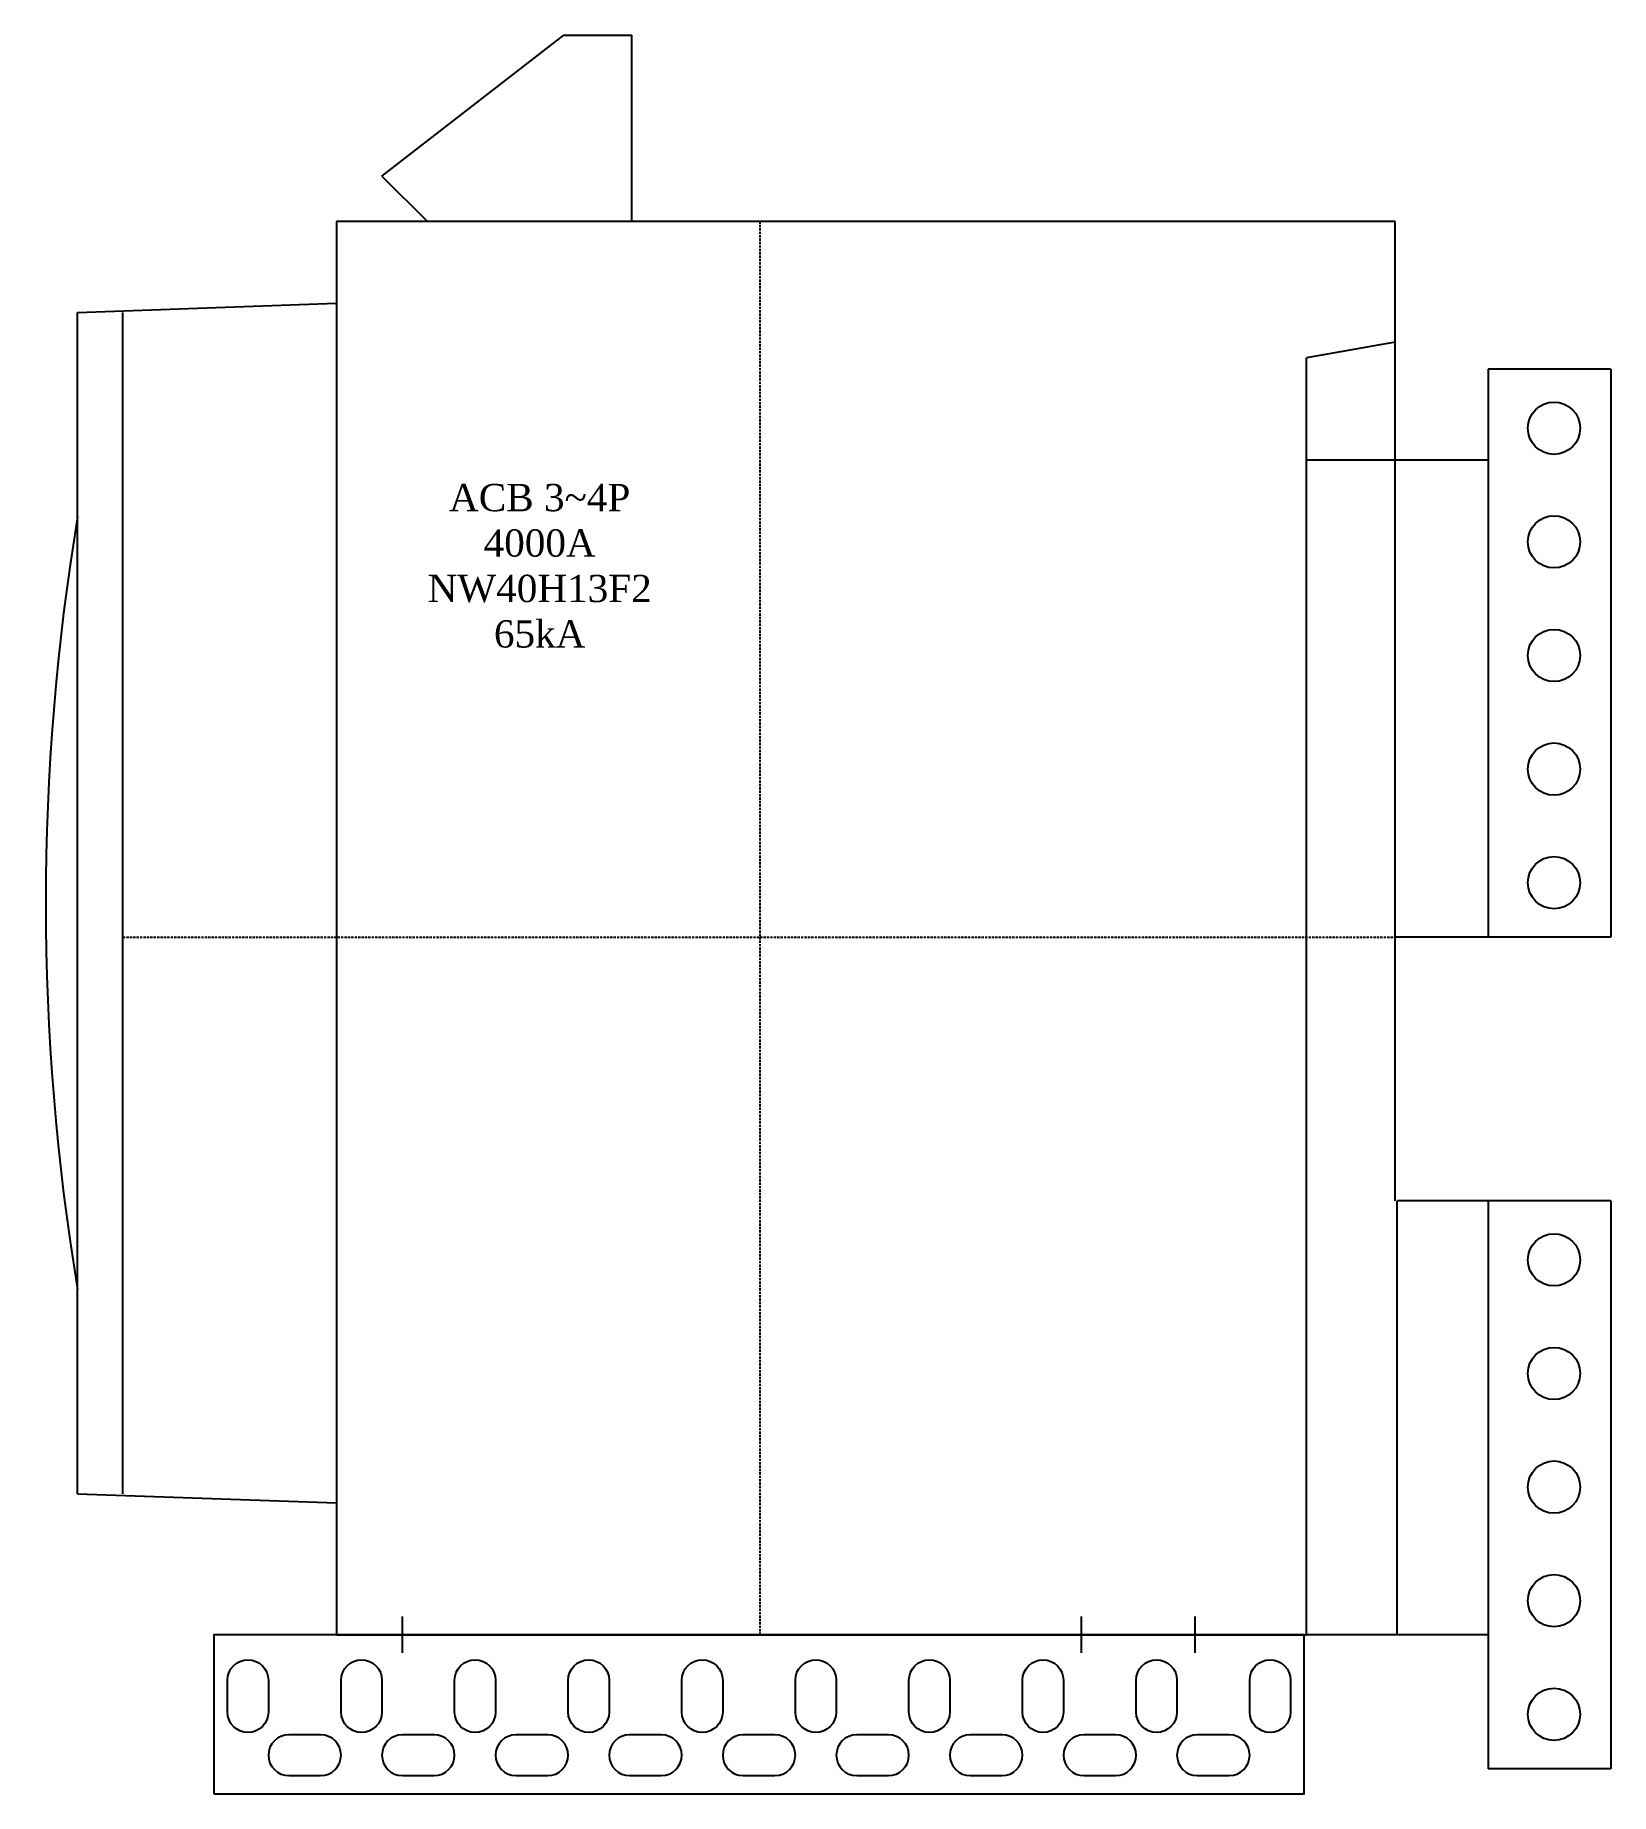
# Model space of a CAD drawing. Extents: x -2 to 344, y 0 to 387.
import ezdxf
from ezdxf.enums import TextEntityAlignment as Align

# ---------------------------------------------------------------- set-up
doc = ezdxf.new("R2010")
doc.units = 0
doc.linetypes.add('DASHED', pattern=[0.75, 0.5, -0.25])
for name, color, linetype in [('--4N-THT. MCB-MCCB-ACB', 124, 'CONTINUOUS'), ('--5N-THT. SUPPORT', 11, 'CONTINUOUS'), ('--8N-THT. FIXING HOLE', 4, 'CONTINUOUS')]:
    doc.layers.add(name, color=color, linetype=linetype)
doc.styles.add('VNI-TNR-DIM', font='times.ttf')

# ---------------------------------------------------------------- blocks, each defined once
blk = doc.blocks.new('06 - N - SC ACB CHIẾU HÔNG NW40H')
at = {"layer": '--4N-THT. MCB-MCCB-ACB'}
for p, q in [((57, 167.5), (97, 198.5)), ((97, 198.5), (112, 198.5)), ((112, 157.5), (112, 198.5)), ((57, 167.5), (67, 157.5)), ((47, 157.5), (47, -153.5)), ((280, 157.5), (47, 157.5)), ((280, -58), (280, 157.5)), ((-10, 137.5), (47, 139.49)), ((-10, -122.5), (-10, 137.5)), ((280, 130.94), (260.5, 127.5)), ((260.5, -153.5), (260.5, 127.5)), ((300.5, 125), (300.5, 0)), ((327.5, 125), (300.5, 125)), ((327.5, 125), (327.5, 0)), ((300.5, 105), (260.5, 105)), ((327.5, 0), (280, 0)), ((280.5, -153.5), (280.5, -58)), ((327.5, -58), (280.5, -58)), ((300.5, -58), (300.5, -183)), ((327.5, -58), (327.5, -183)), ((-10, -122.5), (47, -124.49)), ((47, -153.5), (260.5, -153.5)), ((300.5, -153.5), (260.5, -153.5)), ((327.5, -183), (300.5, -183))]:
    blk.add_line(p, q, dxfattribs=at)
at = {"layer": '--4N-THT. MCB-MCCB-ACB', "color": 6, "linetype": 'DASHED'}
for p, q in [((140.25, -153.5), (140.25, 157.5)), ((0, 0), (280.5, 0))]:
    blk.add_line(p, q, dxfattribs=at)
at = {"layer": '--4N-THT. MCB-MCCB-ACB', "color": 1}
blk.add_line((0, -122.5), (0, 137.5), dxfattribs=at)
at = {"layer": '--4N-THT. MCB-MCCB-ACB', "color": 4}
for p, q in [((61.5, -157.5), (61.5, -149.5)), ((211, -157.5), (211, -149.5)), ((236, -157.5), (236, -149.5))]:
    blk.add_line(p, q, dxfattribs=at)
at = {"layer": '--4N-THT. MCB-MCCB-ACB'}
for centre in [(315, 112), (315, 87), (315, 62), (315, 37), (315, 12), (315, -71), (315, -96), (315, -121), (315, -146), (315, -171)]:
    blk.add_circle(centre, 5.75, dxfattribs=at)
blk.add_arc((502.57, 7.5), 519.57, 170.5843, 189.4157, dxfattribs=at)
at = {"layer": '--5N-THT. SUPPORT', "color": 4}
blk.add_lwpolyline([(20, -188.5), (260, -188.5), (260, -153.5), (20, -153.5)], close=True, dxfattribs=at)
at = {"layer": '--8N-THT. FIXING HOLE'}
for points in [[(32, -163.5), (32, -170.5, -1), (23, -170.5), (23, -163.5, -1)], [(57, -163.5), (57, -170.5, -1), (48, -170.5), (48, -163.5, -1)], [(82, -163.5), (82, -170.5, -1), (73, -170.5), (73, -163.5, -1)], [(107, -163.5), (107, -170.5, -1), (98, -170.5), (98, -163.5, -1)], [(132, -163.5), (132, -170.5, -1), (123, -170.5), (123, -163.5, -1)], [(157, -163.5), (157, -170.5, -1), (148, -170.5), (148, -163.5, -1)], [(182, -163.5), (182, -170.5, -1), (173, -170.5), (173, -163.5, -1)], [(207, -163.5), (207, -170.5, -1), (198, -170.5), (198, -163.5, -1)], [(232, -163.5), (232, -170.5, -1), (223, -170.5), (223, -163.5, -1)], [(257, -163.5), (257, -170.5, -1), (248, -170.5), (248, -163.5, -1)], [(43.5, -175.5), (36.5, -175.5, 1), (36.5, -184.5), (43.5, -184.5, 1)], [(68.5, -175.5), (61.5, -175.5, 1), (61.5, -184.5), (68.5, -184.5, 1)], [(93.5, -175.5), (86.5, -175.5, 1), (86.5, -184.5), (93.5, -184.5, 1)], [(118.5, -175.5), (111.5, -175.5, 1), (111.5, -184.5), (118.5, -184.5, 1)], [(143.5, -175.5), (136.5, -175.5, 1), (136.5, -184.5), (143.5, -184.5, 1)], [(168.5, -175.5), (161.5, -175.5, 1), (161.5, -184.5), (168.5, -184.5, 1)], [(193.5, -175.5), (186.5, -175.5, 1), (186.5, -184.5), (193.5, -184.5, 1)], [(218.5, -175.5), (211.5, -175.5, 1), (211.5, -184.5), (218.5, -184.5, 1)], [(243.5, -175.5), (236.5, -175.5, 1), (236.5, -184.5), (243.5, -184.5, 1)]]:
    blk.add_lwpolyline(points, format="xyb", close=True, dxfattribs=at)
at = {"layer": '--4N-THT. MCB-MCCB-ACB', "color": 3, "style": 'VNI-TNR-DIM'}
for s, p in [('ACB 3~4P', (91.72, 96.75)), ('4000A', (91.72, 86.75)), ('NW40H13F2', (91.72, 76.75)), ('65kA', (91.72, 66.75))]:
    blk.add_text(s, height=6, dxfattribs=at).set_placement(p, align=Align.MIDDLE_CENTER)

msp = doc.modelspace()

# ---------------------------------------------------------------- block references
msp.add_blockref('06 - N - SC ACB CHIẾU HÔNG NW40H', (16.999986, 188.5))

doc.saveas('drawing.dxf')
